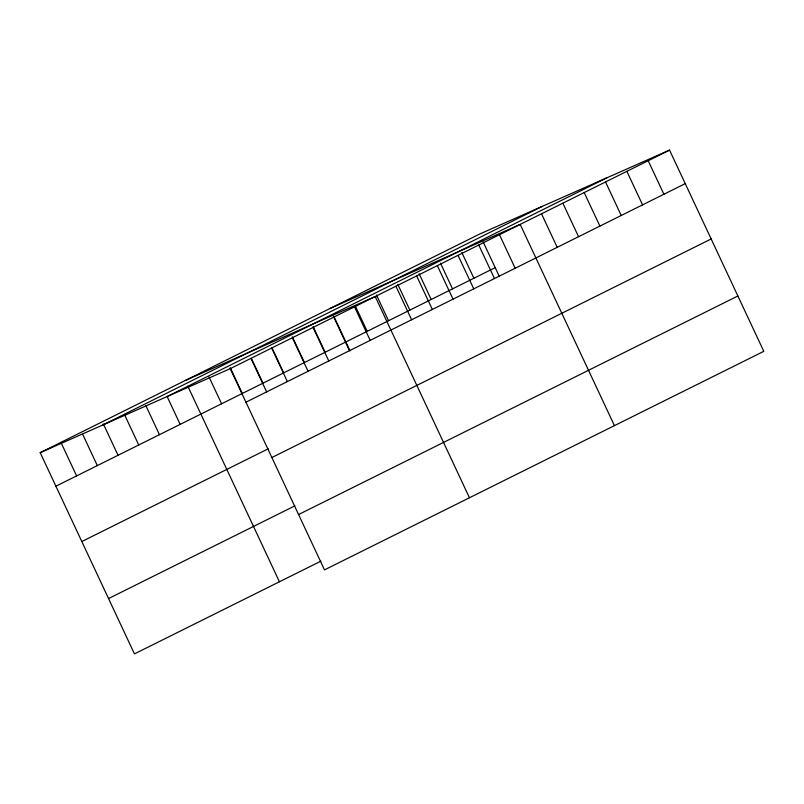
<?xml version="1.0" encoding="UTF-8"?>
<svg xmlns="http://www.w3.org/2000/svg" width="804" height="804" viewBox="0 0 804 804"><rect width="100%" height="100%" fill="white"/><g stroke="black" fill="none" stroke-linecap="round" stroke-linejoin="round"><path stroke-width="1.21" d="M320.856 561.172L134.459 653.893L40.2 452.672L479.506 234.115L669.541 150.107L763.8 351.328L324.494 569.885L230.235 368.654L669.541 150.107M102.912 424.944L542.218 206.387M167.523 396.382L606.829 177.825M55.908 486.199L495.214 267.642M245.934 402.191L685.239 183.634M81.827 541.534L268.224 448.803M271.863 457.526L711.168 238.969M108.54 598.558L294.927 505.827M298.565 514.55L737.881 295.993M330.142 308.424L520.178 224.416L614.437 425.638M185.171 380.543L375.207 296.535L469.466 497.766M40.2 452.672L230.235 368.654M648.195 160.72L663.903 194.246M626.859 171.332L642.567 204.859M605.523 181.945L621.231 215.472M584.186 192.568L599.895 226.095M562.85 203.181L578.558 236.708M541.514 213.794L557.212 247.32M499.465 234.718L515.173 268.245M483.174 241.934L499.354 276.496M478.752 245.019L494.46 278.546M461.838 252.546L473.878 278.254M458.039 255.32L473.747 288.847M440.491 263.169L452.531 288.867M437.336 265.621L453.034 299.148M419.155 273.782L431.195 299.49M416.623 275.933L432.331 309.46M397.819 284.395L409.859 310.103M395.91 286.234L411.618 319.761M376.483 295.008L388.523 320.716M355.147 305.631L367.187 331.328M354.494 306.837L370.202 340.363M333.811 316.243L349.991 350.805M333.781 317.138L349.489 350.675M313.098 326.545L325.138 352.252M313.068 327.449L328.776 360.976M292.385 336.846L304.425 362.554M292.365 337.75L308.063 371.277M272.204 348.273L283.722 372.855M271.651 348.052L287.36 381.578M251.491 358.574L263.008 383.166M250.938 358.353L266.647 391.88M230.256 367.76L242.295 393.468M209.02 376.945L221.582 403.769M187.784 386.131L279.43 581.774M167.081 396.432L180.166 424.371M145.846 405.618L159.453 434.683M124.61 414.804L138.75 444.984M103.374 423.989L118.037 455.285M82.671 434.301L97.324 465.586M60.913 442.361L76.611 475.888"/></g></svg>
